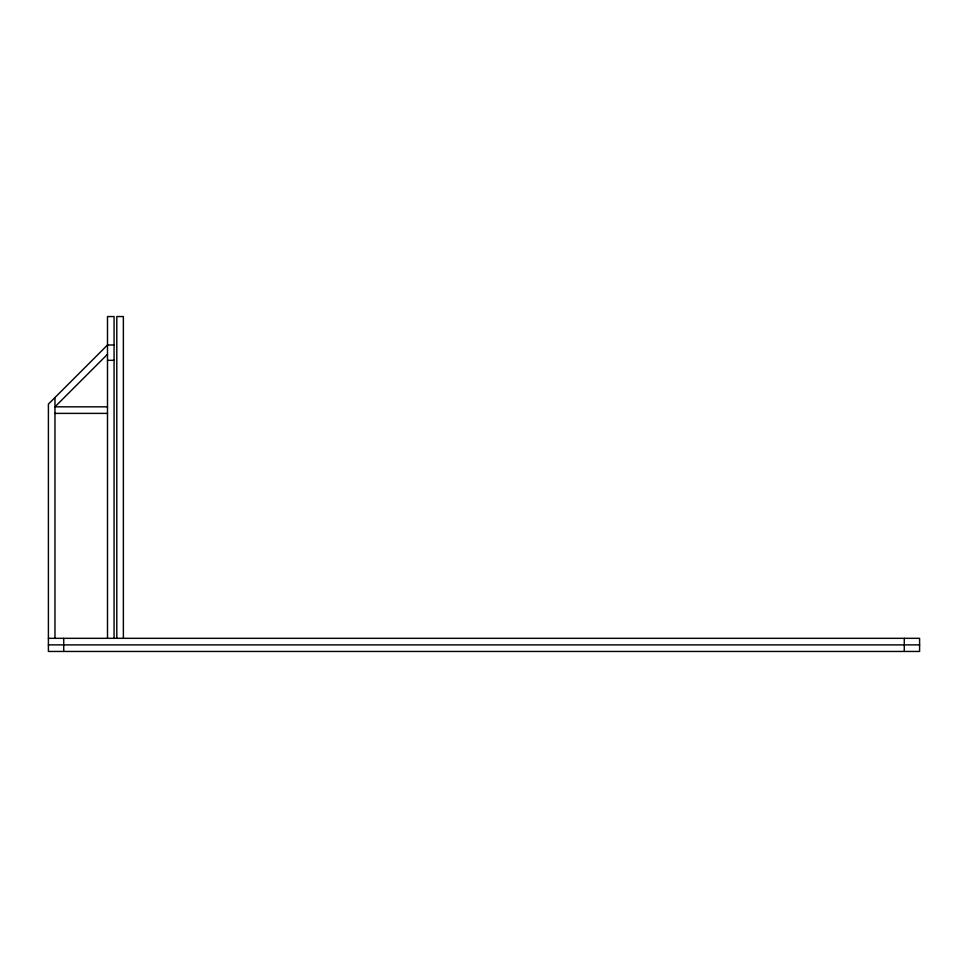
<?xml version="1.0" encoding="UTF-8"?>
<svg xmlns="http://www.w3.org/2000/svg" width="968" height="968" viewBox="0 0 968 968"><rect width="100%" height="100%" fill="white"/><g stroke="black" fill="none" stroke-linecap="round" stroke-linejoin="round"><path stroke-width="1.45" d="M107.496 354.288L54.97 406.826L107.496 406.826M114.067 345.007L107.496 345.007L48.4 404.104L48.4 651.452L919.6 651.452L919.6 638.323L48.4 638.323M107.496 360.326L114.067 360.326M54.97 413.384L107.496 413.384M48.4 644.882L919.6 644.882M904.281 638.323L904.281 651.452M123.372 638.323L123.372 316.548L116.801 316.548L116.801 638.323M114.067 638.323L114.067 316.548L107.496 316.548L107.496 638.323M63.719 638.323L63.719 651.452M54.97 397.533L54.97 638.323"/></g></svg>
